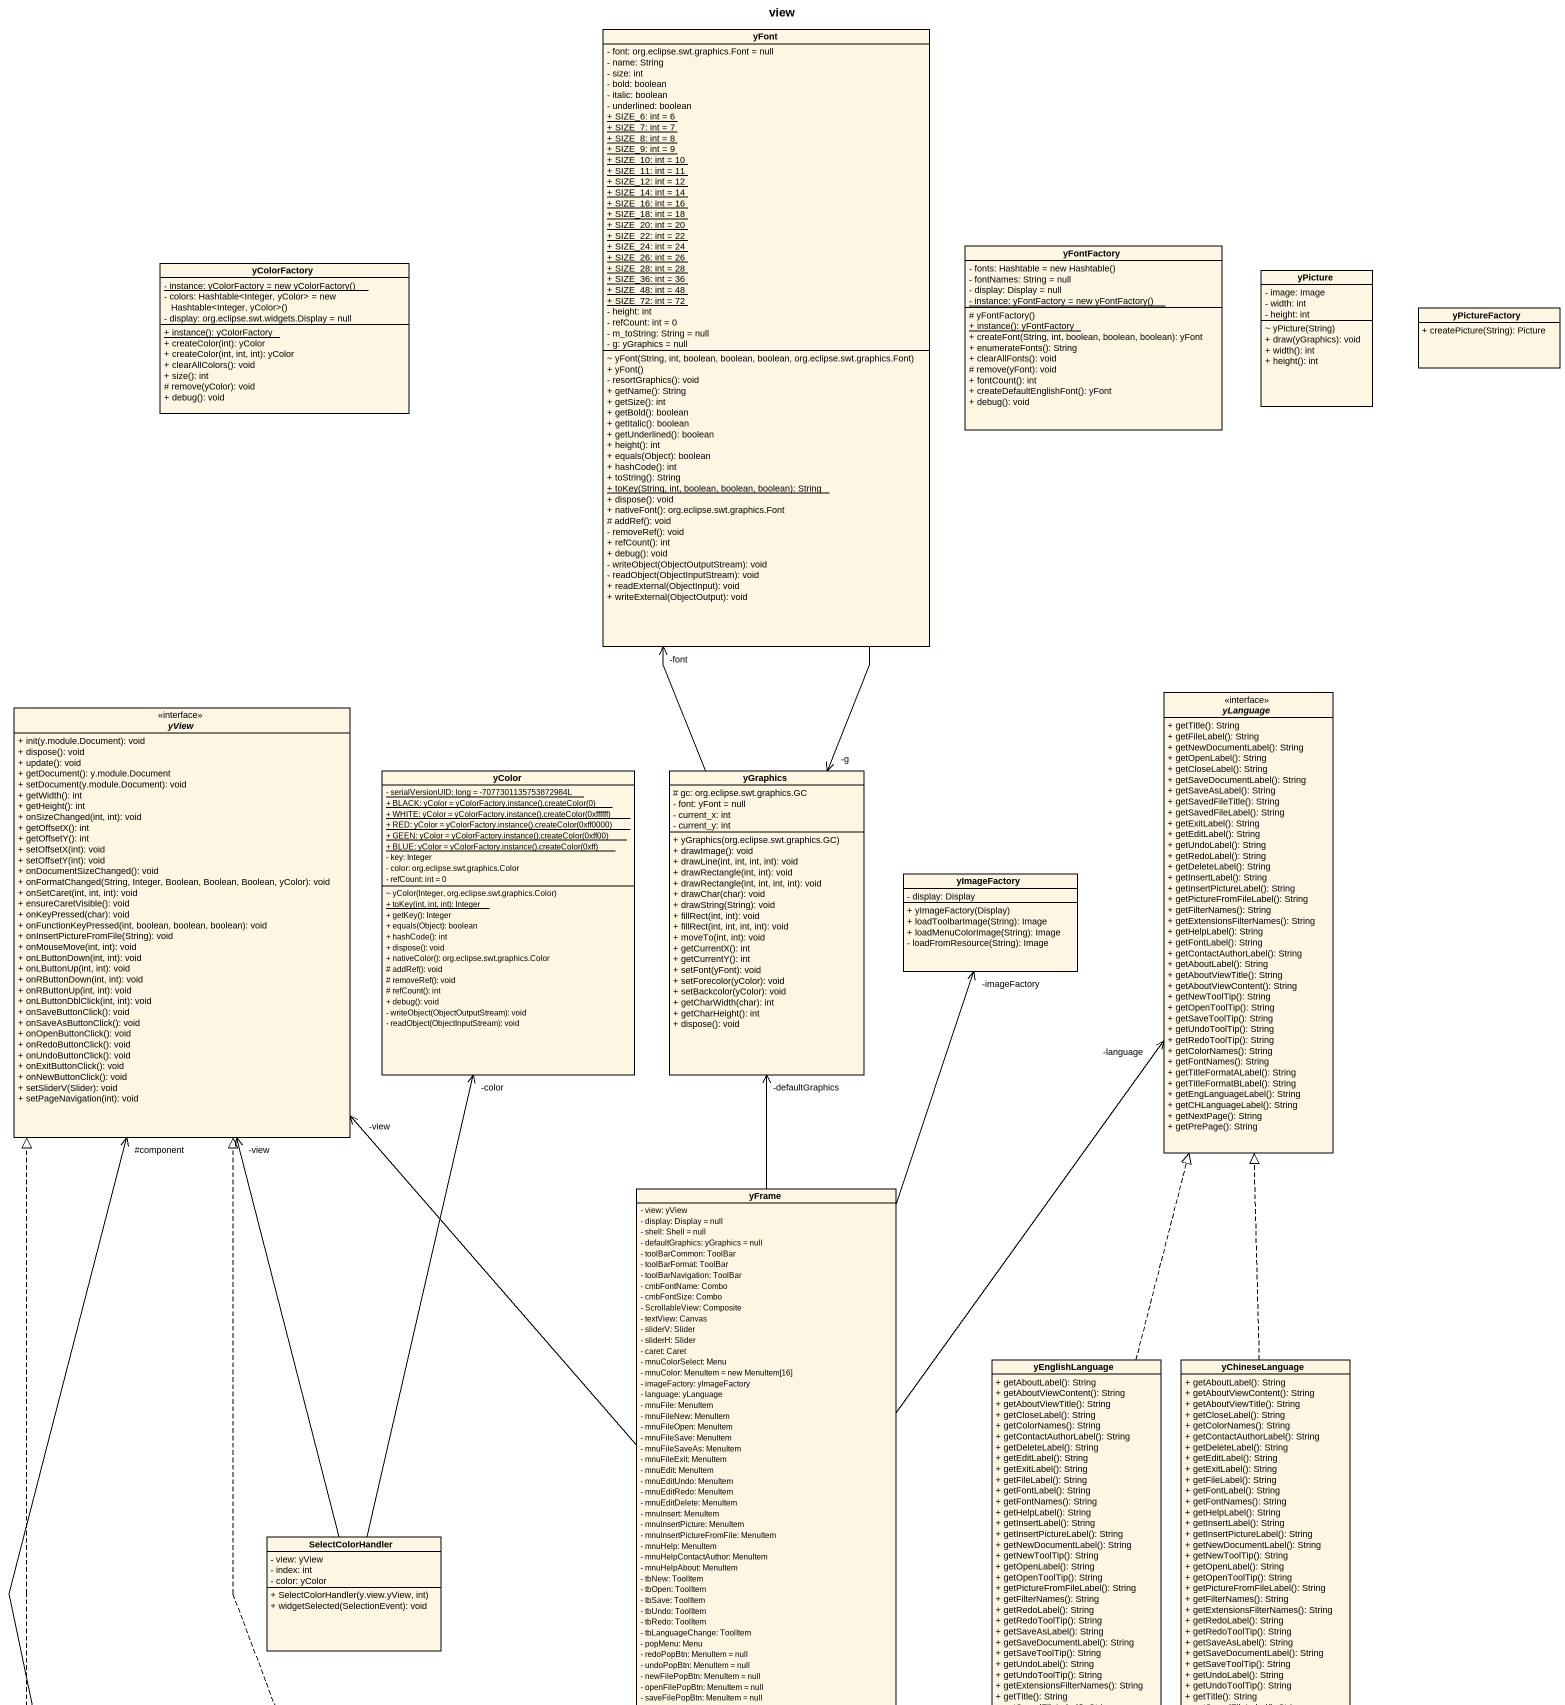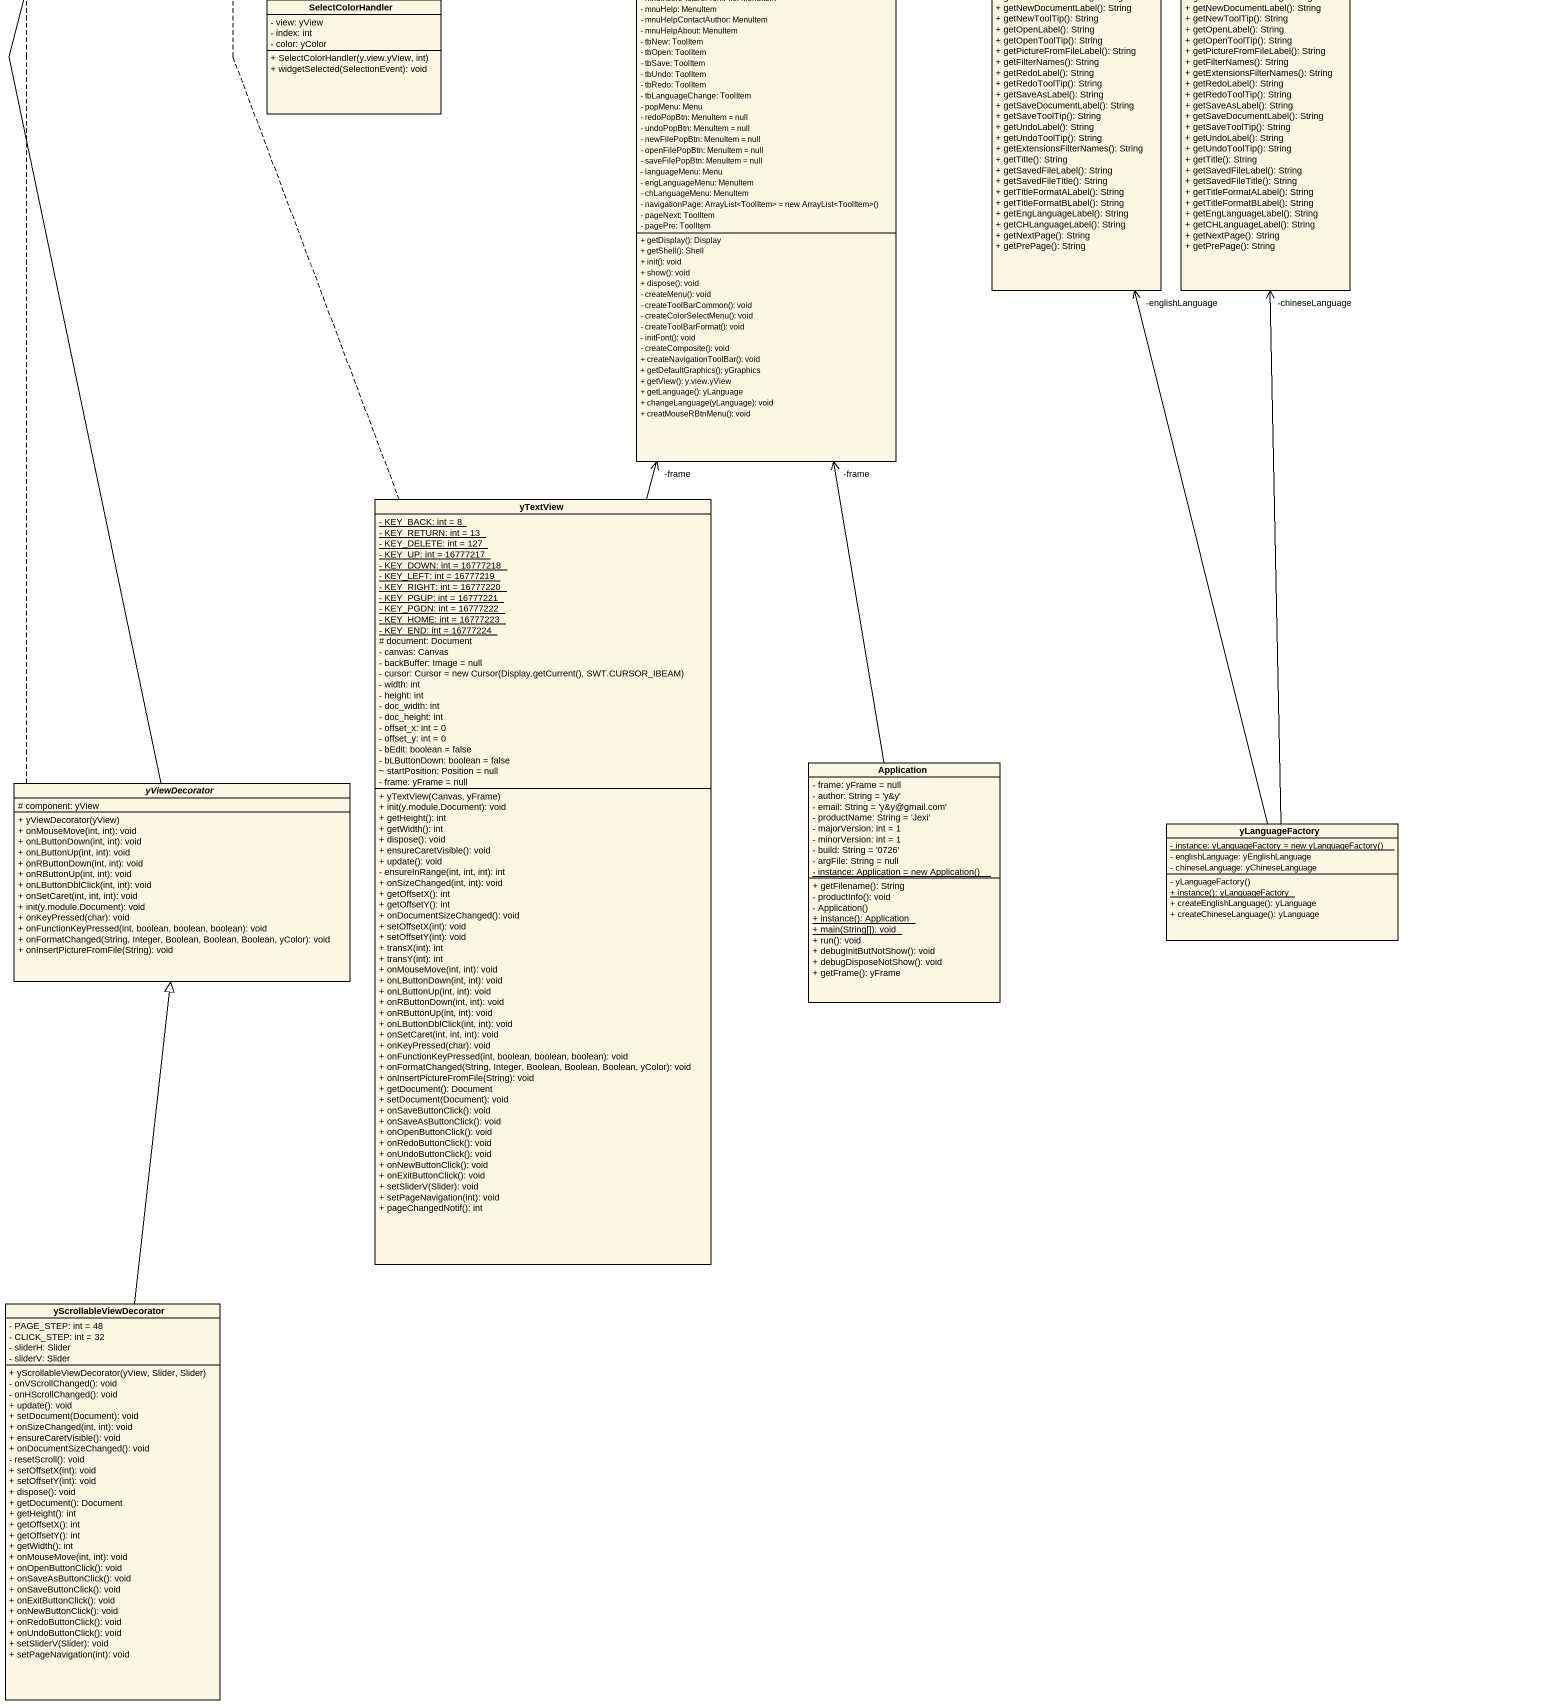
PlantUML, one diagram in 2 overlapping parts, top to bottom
@startuml
title view
hide circle
hide empty members
skinparam classAttributeIconSize 0
class yFont {
  - font: org.eclipse.swt.graphics.Font = null
  - name: String
  - size: int
  - bold: boolean
  - italic: boolean
  - underlined: boolean
  {static} + SIZE_6: int = 6
  {static} + SIZE_7: int = 7
  {static} + SIZE_8: int = 8
  {static} + SIZE_9: int = 9
  {static} + SIZE_10: int = 10
  {static} + SIZE_11: int = 11
  {static} + SIZE_12: int = 12
  {static} + SIZE_14: int = 14
  {static} + SIZE_16: int = 16
  {static} + SIZE_18: int = 18
  {static} + SIZE_20: int = 20
  {static} + SIZE_22: int = 22
  {static} + SIZE_24: int = 24
  {static} + SIZE_26: int = 26
  {static} + SIZE_28: int = 28
  {static} + SIZE_36: int = 36
  {static} + SIZE_48: int = 48
  {static} + SIZE_72: int = 72
  - height: int
  - refCount: int = 0
  - m_toString: String = null
  - g: yGraphics = null
  ~ yFont(String, int, boolean, boolean, boolean, org.eclipse.swt.graphics.Font)
  + yFont()
  - resortGraphics(): void
  + getName(): String
  + getSize(): int
  + getBold(): boolean
  + getItalic(): boolean
  + getUnderlined(): boolean
  + height(): int
  + equals(Object): boolean
  + hashCode(): int
  + toString(): String
  {static} + toKey(String, int, boolean, boolean, boolean): String
  + dispose(): void
  + nativeFont(): org.eclipse.swt.graphics.Font
  # addRef(): void
  - removeRef(): void
  + refCount(): int
  + debug(): void
  - writeObject(ObjectOutputStream): void
  - readObject(ObjectInputStream): void
  + readExternal(ObjectInput): void
  + writeExternal(ObjectOutput): void
}
class yFontFactory {
  {field} - fonts: Hashtable = new Hashtable()
  - fontNames: String = null
  - display: Display = null
  {static} {field} - instance: yFontFactory = new yFontFactory()
  # yFontFactory()
  {static} + instance(): yFontFactory
  + createFont(String, int, boolean, boolean, boolean): yFont
  + enumerateFonts(): String
  + clearAllFonts(): void
  # remove(yFont): void
  + fontCount(): int
  + createDefaultEnglishFont(): yFont
  + debug(): void
}
class yColorFactory {
  {static} {field} - instance: yColorFactory = new yColorFactory()
  {field} - colors: Hashtable<Integer, yColor> = new Hashtable<Integer, yColor>()
  - display: org.eclipse.swt.widgets.Display = null
  {static} + instance(): yColorFactory
  + createColor(int): yColor
  + createColor(int, int, int): yColor
  + clearAllColors(): void
  + size(): int
  # remove(yColor): void
  + debug(): void
}
class yPicture {
  - image: Image
  - width: int
  - height: int
  ~ yPicture(String)
  + draw(yGraphics): void
  + width(): int
  + height(): int
}
class yPictureFactory {
  + createPicture(String): Picture
}
interface yView <<interface>> {
  + init(y.module.Document): void
  + dispose(): void
  + update(): void
  + getDocument(): y.module.Document
  + setDocument(y.module.Document): void
  + getWidth(): int
  + getHeight(): int
  + onSizeChanged(int, int): void
  + getOffsetX(): int
  + getOffsetY(): int
  + setOffsetX(int): void
  + setOffsetY(int): void
  + onDocumentSizeChanged(): void
  + onFormatChanged(String, Integer, Boolean, Boolean, Boolean, yColor): void
  + onSetCaret(int, int, int): void
  + ensureCaretVisible(): void
  + onKeyPressed(char): void
  + onFunctionKeyPressed(int, boolean, boolean, boolean): void
  + onInsertPictureFromFile(String): void
  + onMouseMove(int, int): void
  + onLButtonDown(int, int): void
  + onLButtonUp(int, int): void
  + onRButtonDown(int, int): void
  + onRButtonUp(int, int): void
  + onLButtonDblClick(int, int): void
  + onSaveButtonClick(): void
  + onSaveAsButtonClick(): void
  + onOpenButtonClick(): void
  + onRedoButtonClick(): void
  + onUndoButtonClick(): void
  + onExitButtonClick(): void
  + onNewButtonClick(): void
  + setSliderV(Slider): void
  + setPageNavigation(int): void
}
interface yLanguage <<interface>> {
  + getTitle(): String
  + getFileLabel(): String
  + getNewDocumentLabel(): String
  + getOpenLabel(): String
  + getCloseLabel(): String
  + getSaveDocumentLabel(): String
  + getSaveAsLabel(): String
  + getSavedFileTitle(): String
  + getSavedFileLabel(): String
  + getExitLabel(): String
  + getEditLabel(): String
  + getUndoLabel(): String
  + getRedoLabel(): String
  + getDeleteLabel(): String
  + getInsertLabel(): String
  + getInsertPictureLabel(): String
  + getPictureFromFileLabel(): String
  + getFilterNames(): String
  + getExtensionsFilterNames(): String
  + getHelpLabel(): String
  + getFontLabel(): String
  + getContactAuthorLabel(): String
  + getAboutLabel(): String
  + getAboutViewTitle(): String
  + getAboutViewContent(): String
  + getNewToolTip(): String
  + getOpenToolTip(): String
  + getSaveToolTip(): String
  + getUndoToolTip(): String
  + getRedoToolTip(): String
  + getColorNames(): String
  + getFontNames(): String
  + getTitleFormatALabel(): String
  + getTitleFormatBLabel(): String
  + getEngLanguageLabel(): String
  + getCHLanguageLabel(): String
  + getNextPage(): String
  + getPrePage(): String
}
class yColor {
  {static} - serialVersionUID: long = -7077301135753872984L
  {static} {field} + BLACK: yColor = yColorFactory.instance().createColor(0)
  {static} {field} + WHITE: yColor = yColorFactory.instance().createColor(0xffffff)
  {static} {field} + RED: yColor = yColorFactory.instance().createColor(0xff0000)
  {static} {field} + GEEN: yColor = yColorFactory.instance().createColor(0xff00)
  {static} {field} + BLUE: yColor = yColorFactory.instance().createColor(0xff)
  - key: Integer
  - color: org.eclipse.swt.graphics.Color
  - refCount: int = 0
  ~ yColor(Integer, org.eclipse.swt.graphics.Color)
  {static} + toKey(int, int, int): Integer
  + getKey(): Integer
  + equals(Object): boolean
  + hashCode(): int
  + dispose(): void
  + nativeColor(): org.eclipse.swt.graphics.Color
  # addRef(): void
  # removeRef(): void
  # refCount(): int
  + debug(): void
  - writeObject(ObjectOutputStream): void
  - readObject(ObjectInputStream): void
}
class yGraphics {
  # gc: org.eclipse.swt.graphics.GC
  - font: yFont = null
  - current_x: int
  - current_y: int
  + yGraphics(org.eclipse.swt.graphics.GC)
  + drawImage(): void
  + drawLine(int, int, int, int): void
  + drawRectangle(int, int): void
  + drawRectangle(int, int, int, int): void
  + drawChar(char): void
  + drawString(String): void
  + fillRect(int, int): void
  + fillRect(int, int, int, int): void
  + moveTo(int, int): void
  + getCurrentX(): int
  + getCurrentY(): int
  + setFont(yFont): void
  + setForecolor(yColor): void
  + setBackcolor(yColor): void
  + getCharWidth(char): int
  + getCharHeight(): int
  + dispose(): void
}
class yImageFactory {
  - display: Display
  + yImageFactory(Display)
  + loadToolbarImage(String): Image
  + loadMenuColorImage(String): Image
  - loadFromResource(String): Image
}
class yFrame {
  - view: yView
  - display: Display = null
  - shell: Shell = null
  - defaultGraphics: yGraphics = null
  - toolBarCommon: ToolBar
  - toolBarFormat: ToolBar
  - toolBarNavigation: ToolBar
  - cmbFontName: Combo
  - cmbFontSize: Combo
  - ScrollableView: Composite
  - textView: Canvas
  - sliderV: Slider
  - sliderH: Slider
  - caret: Caret
  - mnuColorSelect: Menu
  - mnuColor: MenuItem = new MenuItem[16]
  - imageFactory: yImageFactory
  - language: yLanguage
  - mnuFile: MenuItem
  - mnuFileNew: MenuItem
  - mnuFileOpen: MenuItem
  - mnuFileSave: MenuItem
  - mnuFileSaveAs: MenuItem
  - mnuFileExit: MenuItem
  - mnuEdit: MenuItem
  - mnuEditUndo: MenuItem
  - mnuEditRedo: MenuItem
  - mnuEditDelete: MenuItem
  - mnuInsert: MenuItem
  - mnuInsertPicture: MenuItem
  - mnuInsertPictureFromFile: MenuItem
  - mnuHelp: MenuItem
  - mnuHelpContactAuthor: MenuItem
  - mnuHelpAbout: MenuItem
  - tbNew: ToolItem
  - tbOpen: ToolItem
  - tbSave: ToolItem
  - tbUndo: ToolItem
  - tbRedo: ToolItem
  - tbLanguageChange: ToolItem
  - popMenu: Menu
  - redoPopBtn: MenuItem = null
  - undoPopBtn: MenuItem = null
  - newFilePopBtn: MenuItem = null
  - openFilePopBtn: MenuItem = null
  - saveFilePopBtn: MenuItem = null
  - languageMenu: Menu
  - engLanguageMenu: MenuItem
  - chLanguageMenu: MenuItem
  {field} - navigationPage: ArrayList<ToolItem> = new ArrayList<ToolItem>()
  - pageNext: ToolItem
  - pagePre: ToolItem
  + getDisplay(): Display
  + getShell(): Shell
  + init(): void
  + show(): void
  + dispose(): void
  - createMenu(): void
  - createToolBarCommon(): void
  - createColorSelectMenu(): void
  - createToolBarFormat(): void
  - initFont(): void
  - createComposite(): void
  + createNavigationToolBar(): void
  + getDefaultGraphics(): yGraphics
  + getView(): y.view.yView
  + getLanguage(): yLanguage
  + changeLanguage(yLanguage): void
  + creatMouseRBtnMenu(): void
}
class yEnglishLanguage {
  + getAboutLabel(): String
  + getAboutViewContent(): String
  + getAboutViewTitle(): String
  + getCloseLabel(): String
  + getColorNames(): String
  + getContactAuthorLabel(): String
  + getDeleteLabel(): String
  + getEditLabel(): String
  + getExitLabel(): String
  + getFileLabel(): String
  + getFontLabel(): String
  + getFontNames(): String
  + getHelpLabel(): String
  + getInsertLabel(): String
  + getInsertPictureLabel(): String
  + getNewDocumentLabel(): String
  + getNewToolTip(): String
  + getOpenLabel(): String
  + getOpenToolTip(): String
  + getPictureFromFileLabel(): String
  + getFilterNames(): String
  + getRedoLabel(): String
  + getRedoToolTip(): String
  + getSaveAsLabel(): String
  + getSaveDocumentLabel(): String
  + getSaveToolTip(): String
  + getUndoLabel(): String
  + getUndoToolTip(): String
  + getExtensionsFilterNames(): String
  + getTitle(): String
  + getSavedFileLabel(): String
  + getSavedFileTitle(): String
  + getTitleFormatALabel(): String
  + getTitleFormatBLabel(): String
  + getEngLanguageLabel(): String
  + getCHLanguageLabel(): String
  + getNextPage(): String
  + getPrePage(): String
}
class yChineseLanguage {
  + getAboutLabel(): String
  + getAboutViewContent(): String
  + getAboutViewTitle(): String
  + getCloseLabel(): String
  + getColorNames(): String
  + getContactAuthorLabel(): String
  + getDeleteLabel(): String
  + getEditLabel(): String
  + getExitLabel(): String
  + getFileLabel(): String
  + getFontLabel(): String
  + getFontNames(): String
  + getHelpLabel(): String
  + getInsertLabel(): String
  + getInsertPictureLabel(): String
  + getNewDocumentLabel(): String
  + getNewToolTip(): String
  + getOpenLabel(): String
  + getOpenToolTip(): String
  + getPictureFromFileLabel(): String
  + getFilterNames(): String
  + getExtensionsFilterNames(): String
  + getRedoLabel(): String
  + getRedoToolTip(): String
  + getSaveAsLabel(): String
  + getSaveDocumentLabel(): String
  + getSaveToolTip(): String
  + getUndoLabel(): String
  + getUndoToolTip(): String
  + getTitle(): String
  + getSavedFileLabel(): String
  + getSavedFileTitle(): String
  + getTitleFormatALabel(): String
  + getTitleFormatBLabel(): String
  + getEngLanguageLabel(): String
  + getCHLanguageLabel(): String
  + getNextPage(): String
  + getPrePage(): String
}
class SelectColorHandler {
  - view: yView
  - index: int
  - color: yColor
  + SelectColorHandler(y.view.yView, int)
  + widgetSelected(SelectionEvent): void
}
class yTextView {
  {static} - KEY_BACK: int = 8
  {static} - KEY_RETURN: int = 13
  {static} - KEY_DELETE: int = 127
  {static} - KEY_UP: int = 16777217
  {static} - KEY_DOWN: int = 16777218
  {static} - KEY_LEFT: int = 16777219
  {static} - KEY_RIGHT: int = 16777220
  {static} - KEY_PGUP: int = 16777221
  {static} - KEY_PGDN: int = 16777222
  {static} - KEY_HOME: int = 16777223
  {static} - KEY_END: int = 16777224
  # document: Document
  - canvas: Canvas
  - backBuffer: Image = null
  {field} - cursor: Cursor = new Cursor(Display.getCurrent(), SWT.CURSOR_IBEAM)
  - width: int
  - height: int
  - doc_width: int
  - doc_height: int
  - offset_x: int = 0
  - offset_y: int = 0
  - bEdit: boolean = false
  - bLButtonDown: boolean = false
  ~ startPosition: Position = null
  - frame: yFrame = null
  + yTextView(Canvas, yFrame)
  + init(y.module.Document): void
  + getHeight(): int
  + getWidth(): int
  + dispose(): void
  + ensureCaretVisible(): void
  + update(): void
  - ensureInRange(int, int, int): int
  + onSizeChanged(int, int): void
  + getOffsetX(): int
  + getOffsetY(): int
  + onDocumentSizeChanged(): void
  + setOffsetX(int): void
  + setOffsetY(int): void
  + transX(int): int
  + transY(int): int
  + onMouseMove(int, int): void
  + onLButtonDown(int, int): void
  + onLButtonUp(int, int): void
  + onRButtonDown(int, int): void
  + onRButtonUp(int, int): void
  + onLButtonDblClick(int, int): void
  + onSetCaret(int, int, int): void
  + onKeyPressed(char): void
  + onFunctionKeyPressed(int, boolean, boolean, boolean): void
  + onFormatChanged(String, Integer, Boolean, Boolean, Boolean, yColor): void
  + onInsertPictureFromFile(String): void
  + getDocument(): Document
  + setDocument(Document): void
  + onSaveButtonClick(): void
  + onSaveAsButtonClick(): void
  + onOpenButtonClick(): void
  + onRedoButtonClick(): void
  + onUndoButtonClick(): void
  + onNewButtonClick(): void
  + onExitButtonClick(): void
  + setSliderV(Slider): void
  + setPageNavigation(int): void
  + pageChangedNotif(): int
}
class Application {
  - frame: yFrame = null
  - author: String = 'y&y'
  - email: String = 'y&y@gmail.com'
  - productName: String = 'Jexi'
  - majorVersion: int = 1
  - minorVersion: int = 1
  - build: String = '0726'
  - argFile: String = null
  {static} {field} - instance: Application = new Application()
  + getFilename(): String
  - productInfo(): void
  - Application()
  {static} + instance(): Application
  {static} + main(String[]): void
  + run(): void
  + debugInitButNotShow(): void
  + debugDisposeNotShow(): void
  + getFrame(): yFrame
}
abstract class yViewDecorator {
  # component: yView
  + yViewDecorator(yView)
  + onMouseMove(int, int): void
  + onLButtonDown(int, int): void
  + onLButtonUp(int, int): void
  + onRButtonDown(int, int): void
  + onRButtonUp(int, int): void
  + onLButtonDblClick(int, int): void
  + onSetCaret(int, int, int): void
  + init(y.module.Document): void
  + onKeyPressed(char): void
  + onFunctionKeyPressed(int, boolean, boolean, boolean): void
  + onFormatChanged(String, Integer, Boolean, Boolean, Boolean, yColor): void
  + onInsertPictureFromFile(String): void
}
class yLanguageFactory {
  {static} {field} - instance: yLanguageFactory = new yLanguageFactory()
  - englishLanguage: yEnglishLanguage
  - chineseLanguage: yChineseLanguage
  - yLanguageFactory()
  {static} + instance(): yLanguageFactory
  + createEnglishLanguage(): yLanguage
  + createChineseLanguage(): yLanguage
}
class yScrollableViewDecorator {
  - PAGE_STEP: int = 48
  - CLICK_STEP: int = 32
  - sliderH: Slider
  - sliderV: Slider
  + yScrollableViewDecorator(yView, Slider, Slider)
  - onVScrollChanged(): void
  - onHScrollChanged(): void
  + update(): void
  + setDocument(Document): void
  + onSizeChanged(int, int): void
  + ensureCaretVisible(): void
  + onDocumentSizeChanged(): void
  - resetScroll(): void
  + setOffsetX(int): void
  + setOffsetY(int): void
  + dispose(): void
  + getDocument(): Document
  + getHeight(): int
  + getOffsetX(): int
  + getOffsetY(): int
  + getWidth(): int
  + onMouseMove(int, int): void
  + onOpenButtonClick(): void
  + onSaveAsButtonClick(): void
  + onSaveButtonClick(): void
  + onExitButtonClick(): void
  + onNewButtonClick(): void
  + onRedoButtonClick(): void
  + onUndoButtonClick(): void
  + setSliderV(Slider): void
  + setPageNavigation(int): void
}
yFont --> "-g" yGraphics
yGraphics -up-> "-font" yFont
yFrame -up-> "-view" yView
yFrame -up-> "-language" yLanguage
yFrame -up-> "-defaultGraphics" yGraphics
yFrame -up-> "-imageFactory" yImageFactory
yEnglishLanguage .up.|> yLanguage
yChineseLanguage .up.|> yLanguage
SelectColorHandler -up-> "-view" yView
SelectColorHandler -up-> "-color" yColor
yTextView .up.|> yView
yTextView -up-> "-frame" yFrame
Application -up-> "-frame" yFrame
yViewDecorator -up-> "#component" yView
yViewDecorator .up.|> yView
yLanguageFactory -up-> "-englishLanguage" yEnglishLanguage
yLanguageFactory -up-> "-chineseLanguage" yChineseLanguage
yScrollableViewDecorator -up-|> yViewDecorator
@enduml
